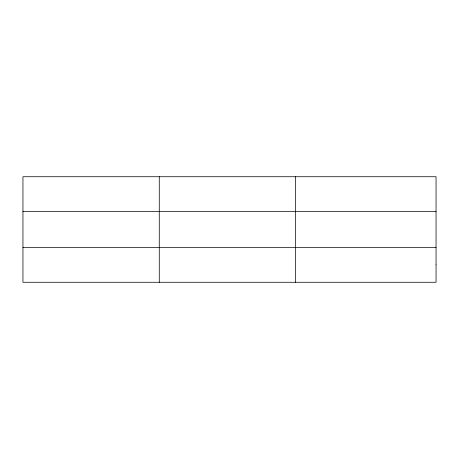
<?xml version="1.0" encoding="UTF-8"?>
<svg xmlns="http://www.w3.org/2000/svg" width="459" height="459" viewBox="0 0 459 459"><rect width="100%" height="100%" fill="white"/><g stroke="black" fill="none" stroke-linecap="round" stroke-linejoin="round"><path stroke-width="0.69" d="M159.273 282.274L159.273 176.726M295.596 282.274L295.596 176.726M22.95 211.559L436.05 211.559M22.95 247.441L436.05 247.441M436.05 264.854L436.05 282.274L22.95 282.274L22.95 176.726L436.05 176.726L436.05 264.854"/></g></svg>
